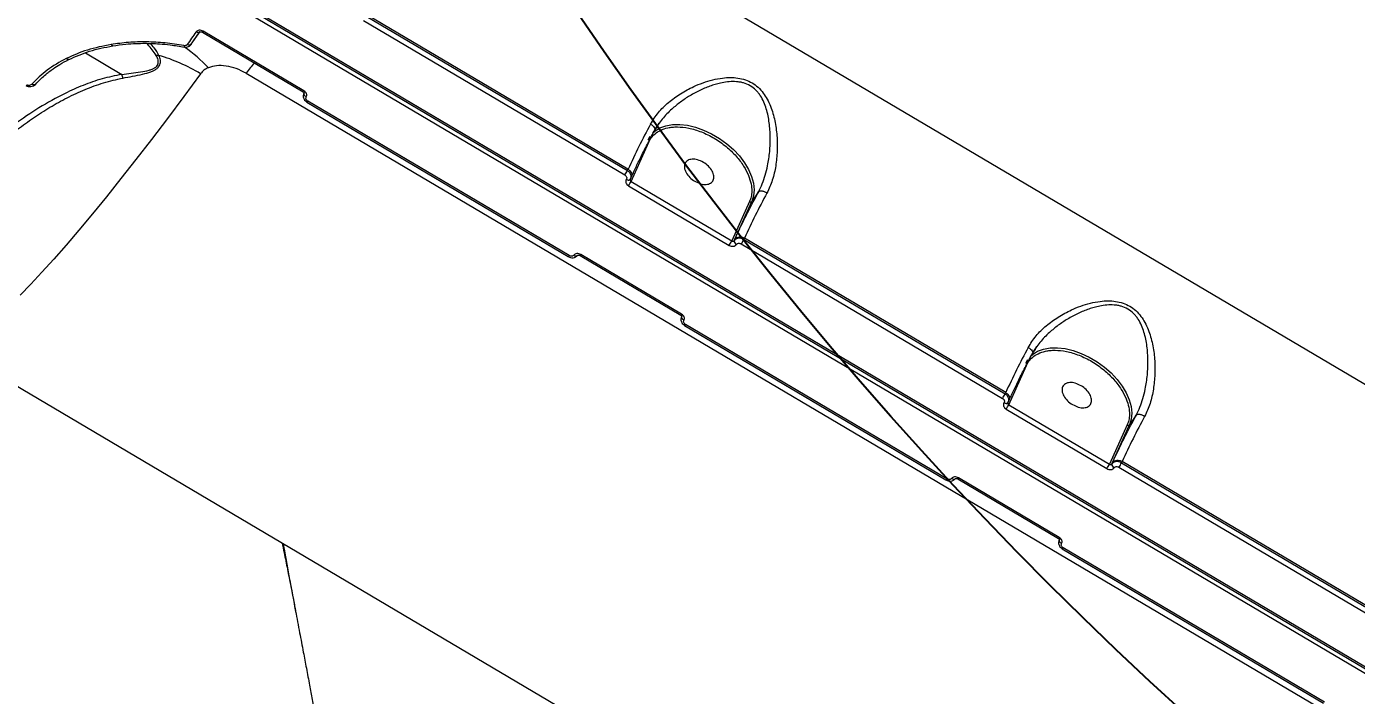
# Model space of a CAD drawing. Header units: millimetres. Extents: x -5609 to 5139, y -3980 to 3221.
# Drawn here: x 1571.5 to 1933.6, y -338.4 to -156.1 of the extents above; entities that cross this region are included whole.
import ezdxf

# ---------------------------------------------------------------- set-up
doc = ezdxf.new("R2010")
doc.units = ezdxf.units.MM
for name, color, linetype in [('DIKOM_ОБЪЕКТ', 7, 'Continuous'), ('DIKOM_РАЗМЕР_ЗОНА', 7, 'Continuous'), ('DIKOM_РАЗМЕР_ОБЪЕКТА', 7, 'Continuous')]:
    doc.layers.add(name, color=color, linetype=linetype)
doc.styles.add('style1', font='arial.ttf', dxfattribs={"width": 0.8})
doc.dimstyles.new('1-50', dxfattribs={"dimtxt": 300, "dimasz": 200, "dimexe": 100, "dimexo": 0, "dimgap": 100, "dimtad": 1, "dimtxsty": 'style1', "dimcen": 200, "dimclrd": 7, "dimclre": 7, "dimclrt": 7, "dimadec": 1, "dimazin": 2, "dimtfac": 1, "dimtmove": 0, "dimatfit": 2, "dimfxl": 0, "dimlwd": 25, "dimlwe": 18, "dimarcsym": 0})

# ---------------------------------------------------------------- blocks, each defined once
blk = doc.blocks.new('A$Cc336a1e3')
at = {"color": 7, "linetype": 'Continuous', "lineweight": 15}
for p, q in [((4798.3, 994.2), (4498.29, 1171.73)), ((4406.92, 1148.41), (4821.79, 902.92)), ((4822.05, 903.21), (4407.18, 1148.7)), ((4821.15, 901.92), (4406.28, 1147.41)), ((4484.11, 1119.6), (4555.25, 1077.5)), ((4555.42, 1077.88), (4484.28, 1119.98)), ((4467.17, 1099.27), (4439.74, 1115.5)), ((4483.42, 1118.41), (4554.57, 1076.31)), ((4436.29, 1111.73), (4438.73, 1115.21)), ((4436.49, 1111.94), (4438.93, 1115.41)), ((4439.5, 1115.23), (4466.93, 1099)), ((4451.43, 1104.03), (4751.44, 926.51)), ((4467.23, 1098.77), (4467.06, 1098.38)), ((4467.98, 1096.17), (4539.13, 1054.08)), ((4539.36, 1054.34), (4468.22, 1096.44)), ((4564.05, 1090.63), (4564.15, 1090.77)), ((4560.87, 1085.87), (4561.45, 1086.89)), ((4556.26, 1074.57), (4561.08, 1085.29)), ((4555.25, 1077.5), (4555.42, 1077.88)), ((4556.13, 1075.27), (4556.36, 1075.77)), ((4556.38, 1075.94), (4556.32, 1075.78)), ((4555.57, 1073.37), (4583, 1057.14)), ((4555.99, 1075.06), (4556.24, 1075.54)), ((4556.26, 1074.57), (4583.69, 1058.34)), ((4588.51, 1069.06), (4583.69, 1058.34)), ((4584.53, 1058.84), (4589.16, 1069.13)), ((4590.97, 1071.74), (4589.16, 1069.13)), ((4584.35, 1058.44), (4584.53, 1058.84)), ((4586.28, 1057.54), (4657.43, 1015.44)), ((4587.14, 1059.11), (4586.97, 1058.73)), ((4586.97, 1058.73), (4658.11, 1016.63)), ((4658.28, 1017.01), (4587.14, 1059.11)), ((4542.36, 1054.37), (4569.79, 1038.14)), ((4570.03, 1038.4), (4542.6, 1054.63)), ((4570.09, 1037.9), (4569.92, 1037.52)), ((4570.84, 1035.31), (4641.99, 993.21)), ((4642.22, 993.47), (4571.08, 1035.57)), ((4369.02, 1030.63), (4686.26, 842.91)), ((4666.91, 1029.76), (4667.01, 1029.91)), ((4663.73, 1025), (4664.31, 1026.02)), ((4659.12, 1013.7), (4663.94, 1024.42)), ((4658.11, 1016.63), (4658.28, 1017.01)), ((4658.85, 1014.2), (4659.1, 1014.68)), ((4658.99, 1014.41), (4659.22, 1014.9)), ((4659.24, 1015.07), (4659.18, 1014.92)), ((4658.43, 1012.51), (4685.86, 996.28)), ((4659.12, 1013.7), (4686.55, 997.47)), ((4693.83, 1010.87), (4692.02, 1008.26)), ((4691.37, 1008.19), (4686.55, 997.47)), ((4687.39, 997.97), (4692.02, 1008.26)), ((4687.21, 997.57), (4687.39, 997.97)), ((4689.14, 996.68), (4760.29, 954.58)), ((4690, 998.25), (4689.83, 997.87)), ((4689.83, 997.87), (4760.97, 955.77)), ((4761.14, 956.15), (4690, 998.25)), ((4645.22, 993.5), (4672.65, 977.27)), ((4672.89, 977.54), (4645.46, 993.77)), ((4672.95, 977.04), (4672.78, 976.65)), ((4673.7, 974.44), (4744.85, 932.34)), ((4745.08, 932.61), (4673.94, 974.71))]:
    blk.add_line(p, q, dxfattribs=at)
at = {"color": 8, "linetype": 'Continuous', "lineweight": 15}
for p, q in [((4407.66, 1109.59), (4417.53, 1103.74)), ((4467.21, 1098.67), (4467.12, 1098.47)), ((4467.26, 1098.77), (4467.21, 1098.67)), ((4570.07, 1037.81), (4569.98, 1037.61)), ((4570.12, 1037.9), (4570.07, 1037.81)), ((4672.93, 976.94), (4672.84, 976.74)), ((4672.98, 977.04), (4672.93, 976.94))]:
    blk.add_line(p, q, dxfattribs=at)
at = {"color": 8, "linetype": 'Continuous', "lineweight": 15, "flags": 128}
for points in [[(4415.09, 1111.51), (4415.07, 1111.51), (4414.98, 1111.52), (4414.89, 1111.56), (4414.8, 1111.63), (4414.71, 1111.74), (4414.63, 1111.87)], [(4434.49, 1111.57), (4434.5, 1111.43), (4434.51, 1111.32), (4434.54, 1111.24), (4434.57, 1111.2), (4434.59, 1111.19)], [(4439.01, 1103.91), (4434.43, 1097.7), (4429.96, 1091.73), (4425.62, 1086.01), (4421.4, 1080.54), (4417.32, 1075.33), (4413.37, 1070.39), (4409.57, 1065.72), (4405.9, 1061.31), (4402.39, 1057.19), (4399.02, 1053.35), (4395.81, 1049.79), (4392.75, 1046.52), (4389.85, 1043.54)], [(4561.55, 1090.17), (4561.88, 1089.96), (4562.16, 1089.73), (4562.41, 1089.49), (4562.59, 1089.25), (4562.72, 1089.02), (4562.77, 1088.81), (4562.77, 1088.66)], [(4562.12, 1087.7), (4562.75, 1088.28), (4564.11, 1089.13), (4565.72, 1089.73), (4567.53, 1090.05), (4569.52, 1090.09), (4571.62, 1089.85), (4573.8, 1089.34), (4576.01, 1088.56), (4578.19, 1087.53), (4580.3, 1086.28), (4582.3, 1084.84), (4584.13, 1083.22), (4585.76, 1081.49), (4587.15, 1079.66), (4588.27, 1077.78), (4589.09, 1075.9), (4589.6, 1074.05), (4589.78, 1072.28), (4589.63, 1070.63), (4589.16, 1069.13)], [(4664.41, 1029.3), (4664.74, 1029.09), (4665.02, 1028.86), (4665.27, 1028.62), (4665.45, 1028.39), (4665.58, 1028.16), (4665.63, 1027.95), (4665.63, 1027.79)], [(4664.98, 1026.84), (4665.61, 1027.41), (4666.97, 1028.27), (4668.58, 1028.86), (4670.39, 1029.19), (4672.38, 1029.23), (4674.48, 1028.99), (4676.66, 1028.47), (4678.87, 1027.69), (4681.05, 1026.67), (4683.16, 1025.42), (4685.16, 1023.97), (4686.99, 1022.36), (4688.62, 1020.62), (4690.01, 1018.79), (4691.13, 1016.92), (4691.95, 1015.03), (4692.46, 1013.19), (4692.64, 1011.42), (4692.49, 1009.76), (4692.02, 1008.26)]]:
    blk.add_lwpolyline(points, dxfattribs=at)
at = {"color": 7, "linetype": 'Continuous', "lineweight": 15, "flags": 128}
for points in [[(4437.79, 1115.32), (4437.49, 1114.88), (4437.18, 1114.45), (4436.87, 1114.01), (4436.57, 1113.57), (4436.26, 1113.14), (4435.96, 1112.7), (4435.65, 1112.27), (4435.35, 1111.84)], [(4436.49, 1111.94), (4436.41, 1111.83), (4436.31, 1111.74), (4436.19, 1111.69), (4436.04, 1111.66), (4435.87, 1111.66), (4435.7, 1111.69), (4435.52, 1111.75), (4435.35, 1111.84)], [(4562.77, 1088.66), (4562.76, 1088.63), (4562.68, 1088.48)], [(4541.72, 1054.45), (4541.72, 1054.44), (4541.69, 1054.41)], [(4665.63, 1027.79), (4665.62, 1027.76), (4665.54, 1027.61)], [(4644.58, 993.58), (4644.58, 993.57), (4644.55, 993.55)]]:
    blk.add_lwpolyline(points, dxfattribs=at)
at = {"color": 8, "linetype": 'Continuous', "lineweight": 15}
for centre, radius, start, end in [((4439.13, 1115.8), 0.672, 302.8802, 333.681), ((4408.68, 1074.47), 44.94, 43.7527, 54.6547), ((4545.12, 1036.19), 115.67, 142.3173, 144.0912), ((4466.63, 1099.5), 0.581, 300.548, 336.2644), ((4467.62, 1096.74), 0.67, 303.0756, 333.5542), ((4538.84, 1054.57), 0.571, 300.3351, 336.2529), ((4541.2, 1055.19), 0.921, 233.3665, 301.9438), ((4541.99, 1054.93), 0.672, 302.9294, 333.6922), ((4569.49, 1038.64), 0.581, 300.5418, 336.2675), ((4570.48, 1035.87), 0.669, 303.0176, 333.5543), ((4641.7, 993.7), 0.568, 300.2784, 336.3708), ((4644.06, 994.33), 0.921, 233.3543, 301.956), ((4644.85, 994.07), 0.672, 302.8867, 333.6809), ((4672.35, 977.77), 0.582, 300.548, 336.2613), ((4673.34, 975), 0.667, 302.981, 333.5909)]:
    blk.add_arc(centre, radius, start, end, dxfattribs=at)
at = {"color": 7, "linetype": 'Continuous', "lineweight": 15}
for centre, radius, start, end in [((4412.96, 1060.1), 50.98, 59.26, 73.2272), ((4423.71, 1105.01), 6.31, 191.6254, 201.3297), ((4745.88, 990.57), 209.51, 151.6155, 155.3717), ((4547.04, 1081.44), 9.1, 325.7411, 334.391), ((4548.07, 1078.49), 9.08, 325.701, 334.4077), ((4777.37, 971.91), 209.27, 151.6142, 155.3747), ((4588.79, 1069.46), 0.494, 234.4391, 317.6006), ((4575.5, 1062.26), 9.08, 325.7005, 334.4076), ((4585.35, 1058.31), 1, 172.8712, 247.8144), ((4578.76, 1062.67), 9.1, 325.7411, 334.391), ((4848.31, 929.91), 209.04, 151.6113, 155.3759), ((4649.9, 1020.57), 9.11, 325.7545, 334.3955), ((4650.87, 1017.65), 9.14, 325.7318, 334.3763), ((4880.03, 911.15), 209.04, 151.6113, 155.3759), ((4691.65, 1008.6), 0.494, 234.4353, 317.6114), ((4678.31, 1001.42), 9.14, 325.7308, 334.3773), ((4688.21, 997.45), 1, 172.8974, 247.8075), ((4681.63, 1001.79), 9.09, 325.7418, 334.4068)]:
    blk.add_arc(centre, radius, start, end, dxfattribs=at)
at = {"color": 8, "linetype": 'Continuous', "lineweight": 15}
for points, knots in [([(4299.16, 1027.85), (4299.44, 1027.7), (4300.09, 1027.35), (4301.03, 1027.29), (4301.79, 1027.35), (4302.2, 1027.41), (4302.63, 1027.5), (4303.08, 1027.61), (4303.54, 1027.75), (4304.44, 1028.07), (4305.9, 1028.73), (4308.1, 1030.01), (4310.64, 1031.78), (4313.44, 1034), (4316.47, 1036.64), (4318.84, 1038.87), (4320.49, 1040.47), (4321.28, 1041.26), (4322.1, 1042.07), (4322.93, 1042.91), (4323.78, 1043.78), (4324.65, 1044.69), (4325.86, 1045.96), (4327.49, 1047.69), (4329.61, 1049.99), (4331.94, 1052.59), (4334.51, 1055.5), (4337.33, 1058.76), (4340.26, 1062.22), (4343.29, 1065.87), (4346.38, 1069.64), (4349.6, 1073.65), (4352.91, 1077.82), (4356.31, 1082.15), (4360.95, 1088.15), (4366.9, 1095.97), (4374.24, 1105.84), (4381.68, 1116.04), (4389.2, 1126.52), (4396.75, 1137.18), (4401.88, 1144.56), (4404.42, 1148.21)], [0, 0, 0, 0, 0.028486, 0.065185, 0.074861, 0.084564, 0.094295, 0.104051, 0.113835, 0.123646, 0.159169, 0.196445, 0.235472, 0.276252, 0.313587, 0.352279, 0.361152, 0.370093, 0.379103, 0.388181, 0.397327, 0.406542, 0.415825, 0.435341, 0.456312, 0.478739, 0.502623, 0.527962, 0.554758, 0.579256, 0.605027, 0.6308, 0.656571, 0.682343, 0.708115, 0.759643, 0.810018, 0.859242, 0.907313, 0.954233, 1, 1, 1, 1]), ([(4359.83, 1085.36), (4360.23, 1085.87), (4363.19, 1089.65), (4369.11, 1097.52), (4377.61, 1108.97), (4386.54, 1121.29), (4395.82, 1134.32), (4402.29, 1143.62), (4405.53, 1148.28)], [0, 0, 0, 0, 0.02995, 0.223157, 0.416425, 0.610157, 0.804632, 1, 1, 1, 1]), ([(4426.92, 1108.92), (4426.58, 1109.45), (4425.9, 1110.49), (4424.95, 1111.56), (4424.36, 1112.07), (4424.23, 1112.19)], [0, 0, 0, 0, 0.437755, 0.873265, 1, 1, 1, 1]), ([(4427.67, 1108.91), (4427.27, 1109.62), (4426.6, 1110.84), (4425.64, 1111.78), (4425.25, 1112.17)], [0, 0, 0, 0, 0.590195, 1, 1, 1, 1]), ([(4403.17, 1107.81), (4403.1, 1107.78), (4402.94, 1107.73), (4402.67, 1107.83), (4402.5, 1107.98), (4402.42, 1108.05)], [0, 0, 0, 0, 0.332563, 0.678319, 1, 1, 1, 1]), ([(4370.8, 1070.6), (4371.81, 1071.84), (4373.92, 1074.46), (4377.43, 1078.28), (4381.2, 1082.02), (4385.12, 1085.53), (4389.19, 1088.82), (4393.47, 1091.92), (4397.96, 1094.8), (4402.64, 1097.4), (4407.51, 1099.65), (4412.56, 1101.53), (4416.08, 1102.32), (4417.84, 1102.72)], [0, 0, 0, 0, 0.083849, 0.177033, 0.27179, 0.361597, 0.451345, 0.543556, 0.635371, 0.726629, 0.818491, 0.909394, 1, 1, 1, 1]), ([(4555.42, 1077.88), (4555.64, 1077.73), (4556.06, 1077.42), (4556.41, 1076.79), (4556.52, 1076.26), (4556.41, 1076.01), (4556.38, 1075.94)], [0, 0, 0, 0, 0.297629, 0.595226, 0.89286, 1, 1, 1, 1]), ([(4658.28, 1017.01), (4658.5, 1016.86), (4658.92, 1016.55), (4659.27, 1015.92), (4659.38, 1015.4), (4659.27, 1015.14), (4659.24, 1015.07)], [0, 0, 0, 0, 0.297647, 0.595297, 0.892879, 1, 1, 1, 1]), ([(4461.49, 975.91), (4461.64, 975.04), (4462.47, 970.18), (4463.67, 963.86), (4464.75, 958.13), (4464.99, 956.9)], [0, 0, 0, 0, 0.146875, 0.81751, 1, 1, 1, 1])]:
    blk.add_open_spline(points, degree=3, knots=knots, dxfattribs=at)
at = {"color": 7, "linetype": 'Continuous', "lineweight": 15}
for points, knots in [([(4360.63, 1086.46), (4361.61, 1087.72), (4364.58, 1091.56), (4369.88, 1098.61), (4376.42, 1107.43), (4381.69, 1114.66), (4385.5, 1119.94), (4387.73, 1123.05), (4389.88, 1126.06), (4391.84, 1128.82), (4393.81, 1131.6), (4395.98, 1134.67), (4398.65, 1138.47), (4401.82, 1142.99), (4404.12, 1146.31), (4405.35, 1148.08)], [0, 0, 0, 0, 0.07425, 0.226541, 0.378832, 0.53112, 0.581377, 0.63072, 0.676953, 0.721058, 0.756972, 0.802823, 0.858667, 0.92448, 1, 1, 1, 1]), ([(4439.74, 1115.5), (4439.56, 1115.58), (4439.2, 1115.76), (4438.62, 1115.79), (4438.11, 1115.65), (4437.9, 1115.43), (4437.79, 1115.32)], [0, 0, 0, 0, 0.25051, 0.500165, 0.74995, 1, 1, 1, 1]), ([(4414.63, 1111.87), (4412.43, 1111.44), (4408.03, 1110.56), (4404.29, 1108.89), (4402.42, 1108.05)], [0, 0, 0, 0, 0.499992, 1, 1, 1, 1]), ([(4434.49, 1111.57), (4432.77, 1111.84), (4429.34, 1112.38), (4424.27, 1112.63), (4419.33, 1112.52), (4416.2, 1112.09), (4414.63, 1111.87)], [0, 0, 0, 0, 0.251746, 0.501321, 0.749826, 1, 1, 1, 1]), ([(4415.09, 1111.51), (4416.26, 1111.68), (4418.33, 1111.98), (4421.29, 1112.16), (4423.63, 1112.21), (4425.77, 1112.17), (4428.06, 1112.05), (4431.04, 1111.77), (4433.32, 1111.4), (4434.59, 1111.19)], [0, 0, 0, 0, 0.191487, 0.337057, 0.463809, 0.553787, 0.661949, 0.81069, 1, 1, 1, 1]), ([(4438.93, 1115.41), (4438.88, 1115.34), (4438.81, 1115.24), (4438.64, 1115.16), (4438.48, 1115.13), (4438.31, 1115.14), (4438.08, 1115.18), (4437.91, 1115.27), (4437.79, 1115.32)], [0, 0, 0, 0, 0.239387, 0.368377, 0.499955, 0.631575, 0.760549, 1, 1, 1, 1]), ([(4438.84, 1115.29), (4438.85, 1115.3), (4438.86, 1115.33), (4438.98, 1115.37), (4439.12, 1115.36), (4439.24, 1115.34), (4439.37, 1115.3), (4439.46, 1115.26), (4439.5, 1115.23)], [0, 0, 0, 0, 0.240495, 0.48394, 0.608696, 0.736504, 0.866597, 1, 1, 1, 1]), ([(4403.17, 1107.8), (4404.99, 1108.61), (4408.65, 1110.23), (4412.94, 1111.09), (4415.09, 1111.51)], [0, 0, 0, 0, 0.499831, 1, 1, 1, 1]), ([(4417.53, 1103.74), (4418.41, 1103.84), (4420.13, 1104.04), (4422.65, 1104.37), (4424.55, 1104.72), (4425.81, 1105.13), (4426.53, 1105.48), (4427.1, 1105.93), (4427.44, 1106.48), (4427.53, 1107.09), (4427.42, 1107.92), (4427.12, 1108.52), (4426.92, 1108.92)], [0, 0, 0, 0, 0.169378, 0.335965, 0.499837, 0.56268, 0.624856, 0.687484, 0.749782, 0.812285, 0.874771, 1, 1, 1, 1]), ([(4417.84, 1102.72), (4418.73, 1102.88), (4420.55, 1103.22), (4423.14, 1103.75), (4425.08, 1104.28), (4426.31, 1104.8), (4427.03, 1105.22), (4427.59, 1105.73), (4428.08, 1106.53), (4428.13, 1107.4), (4427.93, 1108.27), (4427.76, 1108.69), (4427.67, 1108.91)], [0, 0, 0, 0, 0.165379, 0.338277, 0.494802, 0.558125, 0.620503, 0.684319, 0.747992, 0.874306, 0.934138, 1, 1, 1, 1]), ([(4427.67, 1108.91), (4427.54, 1108.89), (4427.28, 1108.87), (4427.04, 1108.9), (4426.92, 1108.92)], [0, 0, 0, 0, 0.499937, 1, 1, 1, 1]), ([(4435.35, 1111.84), (4435.3, 1111.79), (4435.21, 1111.68), (4435, 1111.58), (4434.76, 1111.54), (4434.58, 1111.56), (4434.49, 1111.57)], [0, 0, 0, 0, 0.249813, 0.499797, 0.749767, 1, 1, 1, 1]), ([(4434.59, 1111.19), (4434.73, 1111.17), (4435.03, 1111.13), (4435.5, 1111.2), (4436.01, 1111.4), (4436.26, 1111.67), (4436.4, 1111.81)], [0, 0, 0, 0, 0.193403, 0.42313, 0.691617, 1, 1, 1, 1]), ([(4402.42, 1108.05), (4400.61, 1107.06), (4397, 1105.06), (4394.36, 1102.4), (4393.05, 1101.06)], [0, 0, 0, 0, 0.5, 1, 1, 1, 1]), ([(4394.06, 1101.01), (4394.57, 1101.55), (4395.43, 1102.48), (4396.69, 1103.59), (4397.78, 1104.48), (4399.04, 1105.4), (4400.81, 1106.57), (4402.32, 1107.35), (4403.17, 1107.8)], [0, 0, 0, 0, 0.204676, 0.353581, 0.452485, 0.57937, 0.761466, 1, 1, 1, 1]), ([(4441.14, 1105.55), (4440.71, 1105.33), (4439.85, 1104.9), (4439.29, 1104.24), (4439.01, 1103.91)], [0, 0, 0, 0, 0.501498, 1, 1, 1, 1]), ([(4451.43, 1104.03), (4450.55, 1104.49), (4448.8, 1105.41), (4445.98, 1106.09), (4443.3, 1106.22), (4441.85, 1105.77), (4441.14, 1105.55)], [0, 0, 0, 0, 0.25784, 0.511896, 0.759446, 1, 1, 1, 1]), ([(4417.53, 1103.74), (4415.74, 1103.37), (4412.16, 1102.62), (4407.02, 1100.79), (4401.23, 1098.22), (4394.95, 1094.7), (4387.59, 1089.66), (4380.11, 1083.39), (4372.65, 1075.86), (4368.38, 1070.28), (4366.24, 1067.49)], [0, 0, 0, 0, 0.083476, 0.166702, 0.250246, 0.375897, 0.500729, 0.666518, 0.83341, 1, 1, 1, 1]), ([(4391.41, 1100.69), (4391.51, 1100.64), (4391.72, 1100.53), (4392.07, 1100.43), (4392.44, 1100.38), (4392.95, 1100.41), (4393.58, 1100.58), (4393.9, 1100.86), (4394.06, 1101.01)], [0, 0, 0, 0, 0.108972, 0.225799, 0.347694, 0.472251, 0.727942, 1, 1, 1, 1]), ([(4393.05, 1101.06), (4392.97, 1100.99), (4392.81, 1100.84), (4392.45, 1100.72), (4392.1, 1100.71), (4391.8, 1100.78), (4391.66, 1100.85), (4391.6, 1100.89)], [0, 0, 0, 0, 0.249777, 0.499115, 0.748808, 0.877189, 1, 1, 1, 1]), ([(4394.17, 1101.14), (4394.12, 1101.07), (4394, 1100.93), (4393.7, 1100.85), (4393.37, 1100.89), (4393.15, 1101), (4393.05, 1101.06)], [0, 0, 0, 0, 0.240993, 0.499975, 0.759074, 1, 1, 1, 1]), ([(4561.55, 1090.17), (4562.22, 1091.24), (4563.56, 1093.38), (4566.42, 1096.14), (4569.67, 1098.52), (4572.88, 1100.26), (4575.84, 1101.48), (4578.47, 1102.29), (4580.99, 1102.77), (4583.28, 1102.92), (4585.38, 1102.79), (4587.38, 1102.32), (4589.26, 1101.47), (4590.91, 1100.24), (4592.28, 1098.71), (4593.39, 1096.96), (4594.54, 1094.46), (4595.49, 1091.11), (4596.05, 1087.01), (4596.12, 1082.86), (4595.72, 1078.78), (4594.85, 1074.84), (4593.79, 1072.55), (4593.27, 1071.4)], [0, 0, 0, 0, 0.062838, 0.125032, 0.187553, 0.249659, 0.291269, 0.333059, 0.374497, 0.407087, 0.437193, 0.469233, 0.499808, 0.53042, 0.562491, 0.592658, 0.625331, 0.68794, 0.750117, 0.812756, 0.875168, 0.937671, 1, 1, 1, 1]), ([(4590.97, 1071.74), (4591.32, 1072.46), (4592.03, 1073.89), (4592.84, 1076.29), (4593.41, 1078.59), (4593.79, 1080.75), (4594.02, 1082.7), (4594.15, 1084.66), (4594.18, 1086.63), (4594.1, 1088.59), (4593.91, 1090.54), (4593.59, 1092.46), (4593.11, 1094.36), (4592.44, 1096.2), (4591.68, 1097.65), (4590.92, 1098.7), (4590.05, 1099.68), (4588.75, 1100.7), (4587.23, 1101.34), (4585.95, 1101.63), (4584.64, 1101.79), (4582.98, 1101.77), (4581.17, 1101.51), (4579.52, 1101.11), (4578.04, 1100.65), (4576.59, 1100.1), (4575.14, 1099.46), (4573.69, 1098.73), (4572.29, 1097.93), (4570.97, 1097.09), (4569.72, 1096.21), (4568.51, 1095.27), (4566.77, 1093.78), (4564.62, 1091.59), (4563.33, 1089.52), (4562.68, 1088.48)], [0, 0, 0, 0, 0.040999, 0.082346, 0.124894, 0.156154, 0.187345, 0.218632, 0.249986, 0.281141, 0.312225, 0.343396, 0.374819, 0.406162, 0.43761, 0.453655, 0.468875, 0.500422, 0.531759, 0.547003, 0.563086, 0.594448, 0.625686, 0.650219, 0.674945, 0.6997, 0.724101, 0.750423, 0.777191, 0.800944, 0.82559, 0.850372, 0.875079, 0.937254, 1, 1, 1, 1]), ([(4466.93, 1099), (4466.96, 1098.98), (4467.02, 1098.94), (4467.11, 1098.87), (4467.2, 1098.76), (4467.22, 1098.77), (4467.23, 1098.77)], [0, 0, 0, 0, 0.135162, 0.27487, 0.568597, 1, 1, 1, 1]), ([(4467.04, 1098.31), (4467.02, 1098.2), (4466.96, 1097.98), (4466.98, 1097.52), (4467.14, 1097), (4467.51, 1096.5), (4467.83, 1096.28), (4467.98, 1096.17)], [0, 0, 0, 0, 0.146037, 0.287593, 0.550424, 0.787373, 1, 1, 1, 1]), ([(4467.12, 1098.47), (4467.09, 1098.43), (4467.05, 1098.37), (4467.04, 1098.32), (4467.04, 1098.31)], [0, 0, 0, 0, 0.961072, 1, 1, 1, 1]), ([(4467.8, 1097.57), (4467.86, 1097.7), (4468, 1097.97), (4467.92, 1098.46), (4467.64, 1098.93), (4467.33, 1099.15), (4467.17, 1099.27)], [0, 0, 0, 0, 0.250587, 0.500271, 0.750016, 1, 1, 1, 1]), ([(4467.8, 1097.57), (4467.69, 1097.64), (4467.53, 1097.75), (4467.37, 1097.94), (4467.26, 1098.1), (4467.2, 1098.26), (4467.15, 1098.46), (4467.19, 1098.59), (4467.21, 1098.67)], [0, 0, 0, 0, 0.239485, 0.368374, 0.500032, 0.631631, 0.760521, 1, 1, 1, 1]), ([(4468.22, 1096.44), (4468.11, 1096.51), (4467.9, 1096.67), (4467.72, 1096.98), (4467.66, 1097.3), (4467.75, 1097.48), (4467.8, 1097.57)], [0, 0, 0, 0, 0.249663, 0.499347, 0.749107, 1, 1, 1, 1]), ([(4562.77, 1088.65), (4562.97, 1089.01), (4563.36, 1089.68), (4563.83, 1090.33), (4564.05, 1090.63)], [0, 0, 0, 0, 0.535609, 1, 1, 1, 1]), ([(4556.41, 1075.92), (4556.82, 1076.82), (4557.65, 1078.63), (4559.18, 1081.74), (4560.87, 1085.07), (4562.14, 1087.46), (4562.77, 1088.66)], [0, 0, 0, 0, 0.249147, 0.499888, 0.750681, 1, 1, 1, 1]), ([(4561.08, 1085.29), (4561.28, 1085.68), (4561.72, 1086.52), (4562.78, 1087.61), (4564.27, 1088.57), (4565.93, 1089.13), (4567.52, 1089.37), (4569.37, 1089.45), (4572.01, 1089.17), (4575.45, 1088.14), (4578.95, 1086.42), (4582.2, 1084.14), (4584.92, 1081.52), (4586.96, 1078.82), (4588.29, 1076.25), (4588.99, 1073.95), (4589.17, 1072), (4589.01, 1070.38), (4588.67, 1069.48), (4588.51, 1069.06)], [0, 0, 0, 0, 0.042419, 0.090413, 0.144493, 0.204953, 0.237613, 0.271803, 0.344214, 0.420948, 0.500047, 0.579143, 0.655879, 0.72829, 0.795048, 0.855508, 0.909586, 0.95758, 1, 1, 1, 1]), ([(4575.95, 1079.75), (4575.43, 1080.01), (4574.38, 1080.53), (4572.83, 1080.69), (4571.59, 1080.35), (4570.84, 1079.52), (4570.68, 1078.33), (4571.16, 1076.97), (4572.17, 1075.61), (4573.15, 1074.94), (4573.64, 1074.6)], [0, 0, 0, 0, 0.125003, 0.250007, 0.375001, 0.500004, 0.625007, 0.750001, 0.874999, 1, 1, 1, 1]), ([(4573.64, 1074.6), (4574.16, 1074.34), (4575.2, 1073.82), (4576.75, 1073.66), (4577.99, 1074), (4578.75, 1074.83), (4578.9, 1076.02), (4578.43, 1077.38), (4577.41, 1078.74), (4576.44, 1079.41), (4575.95, 1079.75)], [0, 0, 0, 0, 0.125005, 0.250011, 0.375008, 0.5, 0.625004, 0.750007, 0.87501, 1, 1, 1, 1]), ([(4554.57, 1076.31), (4554.67, 1076.23), (4554.88, 1076.08), (4555.06, 1075.76), (4555.11, 1075.42), (4555.02, 1075.23), (4554.97, 1075.13)], [0, 0, 0, 0, 0.24974, 0.499404, 0.749153, 1, 1, 1, 1]), ([(4556.07, 1075.17), (4556.13, 1075.29), (4556.25, 1075.51), (4556.31, 1075.93), (4556.24, 1076.34), (4556.06, 1076.73), (4555.77, 1077.13), (4555.46, 1077.35), (4555.25, 1077.5)], [0, 0, 0, 0, 0.161744, 0.299237, 0.500404, 0.631556, 0.758727, 1, 1, 1, 1]), ([(4554.97, 1075.13), (4554.9, 1074.99), (4554.76, 1074.71), (4554.83, 1074.2), (4555.09, 1073.72), (4555.41, 1073.49), (4555.57, 1073.37)], [0, 0, 0, 0, 0.25061, 0.500248, 0.750044, 1, 1, 1, 1]), ([(4554.97, 1075.13), (4555.08, 1075.08), (4555.25, 1074.99), (4555.48, 1074.94), (4555.65, 1074.93), (4555.8, 1074.95), (4555.96, 1075.02), (4556.02, 1075.11), (4556.07, 1075.17)], [0, 0, 0, 0, 0.239466, 0.36838, 0.500088, 0.631685, 0.760594, 1, 1, 1, 1]), ([(4556.07, 1075.17), (4556.05, 1075.15), (4556.02, 1075.09), (4556, 1074.98), (4556.01, 1074.87), (4556.06, 1074.77), (4556.13, 1074.66), (4556.2, 1074.6), (4556.26, 1074.57)], [0, 0, 0, 0, 0.147688, 0.280553, 0.500448, 0.629359, 0.755929, 1, 1, 1, 1]), ([(4584.53, 1058.84), (4584.95, 1059.75), (4585.79, 1061.59), (4587.33, 1064.73), (4589.04, 1068.11), (4590.33, 1070.53), (4590.97, 1071.74)], [0, 0, 0, 0, 0.249232, 0.499993, 0.750763, 1, 1, 1, 1]), ([(4593.27, 1071.4), (4593.04, 1071.52), (4592.7, 1071.7), (4592.23, 1071.85), (4591.88, 1071.93), (4591.56, 1071.95), (4591.21, 1071.92), (4591.06, 1071.81), (4590.97, 1071.74)], [0, 0, 0, 0, 0.239443, 0.368353, 0.500008, 0.631631, 0.760594, 1, 1, 1, 1]), ([(4583.69, 1058.34), (4583.74, 1058.31), (4583.83, 1058.27), (4583.96, 1058.25), (4584.08, 1058.26), (4584.2, 1058.3), (4584.29, 1058.36), (4584.33, 1058.41), (4584.35, 1058.44)], [0, 0, 0, 0, 0.24442, 0.370806, 0.500108, 0.719625, 0.852324, 1, 1, 1, 1]), ([(4586.97, 1058.73), (4586.74, 1058.84), (4586.39, 1059.01), (4585.88, 1059.09), (4585.42, 1059.08), (4584.99, 1058.96), (4584.6, 1058.73), (4584.44, 1058.54), (4584.35, 1058.44)], [0, 0, 0, 0, 0.241481, 0.368754, 0.500089, 0.701059, 0.83838, 1, 1, 1, 1]), ([(4584.53, 1058.84), (4584.67, 1058.99), (4584.96, 1059.3), (4585.65, 1059.49), (4586.42, 1059.45), (4586.9, 1059.22), (4587.14, 1059.11)], [0, 0, 0, 0, 0.250026, 0.49999, 0.749982, 1, 1, 1, 1]), ([(4584.97, 1057.38), (4585.04, 1057.46), (4585.19, 1057.62), (4585.54, 1057.73), (4585.93, 1057.71), (4586.16, 1057.6), (4586.28, 1057.54)], [0, 0, 0, 0, 0.250327, 0.500226, 0.749735, 1, 1, 1, 1]), ([(4539.13, 1054.08), (4539.34, 1053.97), (4539.78, 1053.77), (4540.52, 1053.73), (4541.09, 1053.9), (4541.48, 1054.16), (4541.62, 1054.33), (4541.7, 1054.42)], [0, 0, 0, 0, 0.24211, 0.48819, 0.740531, 0.869823, 1, 1, 1, 1]), ([(4540.65, 1054.46), (4540.58, 1054.38), (4540.44, 1054.23), (4540.1, 1054.14), (4539.72, 1054.17), (4539.48, 1054.28), (4539.36, 1054.34)], [0, 0, 0, 0, 0.25025, 0.500127, 0.749764, 1, 1, 1, 1]), ([(4542.6, 1054.63), (4542.42, 1054.72), (4542.06, 1054.89), (4541.48, 1054.92), (4540.97, 1054.79), (4540.76, 1054.57), (4540.65, 1054.46)], [0, 0, 0, 0, 0.250523, 0.50019, 0.749938, 1, 1, 1, 1]), ([(4541.7, 1054.42), (4541.71, 1054.44), (4541.72, 1054.47), (4541.84, 1054.5), (4541.98, 1054.5), (4542.1, 1054.48), (4542.23, 1054.44), (4542.32, 1054.39), (4542.36, 1054.37)], [0, 0, 0, 0, 0.240463, 0.483729, 0.60864, 0.736272, 0.866633, 1, 1, 1, 1]), ([(4583, 1057.14), (4583.18, 1057.06), (4583.54, 1056.89), (4584.12, 1056.87), (4584.64, 1057.02), (4584.86, 1057.26), (4584.97, 1057.38)], [0, 0, 0, 0, 0.250547, 0.500228, 0.749983, 1, 1, 1, 1]), ([(4664.41, 1029.3), (4665.08, 1030.38), (4666.42, 1032.51), (4669.28, 1035.28), (4672.53, 1037.66), (4675.74, 1039.4), (4678.7, 1040.62), (4681.33, 1041.42), (4683.85, 1041.9), (4686.14, 1042.06), (4688.24, 1041.92), (4690.24, 1041.46), (4692.12, 1040.6), (4693.77, 1039.37), (4695.14, 1037.85), (4696.25, 1036.09), (4697.4, 1033.59), (4698.35, 1030.25), (4698.91, 1026.14), (4698.98, 1022), (4698.58, 1017.92), (4697.71, 1013.98), (4696.65, 1011.68), (4696.13, 1010.53)], [0, 0, 0, 0, 0.062839, 0.125034, 0.187551, 0.249661, 0.291267, 0.333057, 0.374496, 0.40709, 0.437192, 0.469232, 0.49981, 0.53042, 0.562491, 0.592659, 0.625331, 0.68794, 0.750118, 0.812757, 0.875169, 0.937674, 1, 1, 1, 1]), ([(4693.83, 1010.87), (4694.18, 1011.59), (4694.89, 1013.03), (4695.7, 1015.43), (4696.27, 1017.73), (4696.65, 1019.88), (4696.88, 1021.83), (4697.01, 1023.8), (4697.04, 1025.76), (4696.96, 1027.73), (4696.77, 1029.67), (4696.45, 1031.6), (4695.97, 1033.49), (4695.3, 1035.33), (4694.54, 1036.78), (4693.78, 1037.84), (4692.91, 1038.81), (4691.61, 1039.83), (4690.09, 1040.47), (4688.81, 1040.77), (4687.5, 1040.93), (4685.84, 1040.91), (4684.03, 1040.64), (4682.38, 1040.25), (4680.9, 1039.78), (4679.45, 1039.23), (4678, 1038.59), (4676.55, 1037.86), (4675.15, 1037.06), (4673.83, 1036.22), (4672.58, 1035.35), (4671.37, 1034.41), (4669.63, 1032.91), (4667.48, 1030.73), (4666.19, 1028.65), (4665.54, 1027.61)], [0, 0, 0, 0, 0.040999, 0.082346, 0.124893, 0.156154, 0.187344, 0.218632, 0.249985, 0.28114, 0.312225, 0.343396, 0.374819, 0.406163, 0.43761, 0.453656, 0.468876, 0.500423, 0.53176, 0.547005, 0.563084, 0.594449, 0.625683, 0.650216, 0.674946, 0.699697, 0.724102, 0.750425, 0.777193, 0.800942, 0.825591, 0.850371, 0.87508, 0.937255, 1, 1, 1, 1]), ([(4569.79, 1038.14), (4569.82, 1038.12), (4569.88, 1038.08), (4569.97, 1038), (4570.06, 1037.9), (4570.08, 1037.9), (4570.09, 1037.9)], [0, 0, 0, 0, 0.135019, 0.274572, 0.568309, 1, 1, 1, 1]), ([(4569.9, 1037.45), (4569.88, 1037.33), (4569.82, 1037.11), (4569.84, 1036.66), (4570, 1036.14), (4570.37, 1035.64), (4570.69, 1035.41), (4570.84, 1035.31)], [0, 0, 0, 0, 0.145986, 0.287549, 0.550413, 0.787368, 1, 1, 1, 1]), ([(4569.98, 1037.61), (4569.95, 1037.56), (4569.91, 1037.51), (4569.9, 1037.45), (4569.9, 1037.45)], [0, 0, 0, 0, 0.96173, 1, 1, 1, 1]), ([(4570.66, 1036.7), (4570.72, 1036.84), (4570.86, 1037.11), (4570.78, 1037.59), (4570.5, 1038.06), (4570.19, 1038.29), (4570.03, 1038.4)], [0, 0, 0, 0, 0.250523, 0.500197, 0.749996, 1, 1, 1, 1]), ([(4570.66, 1036.7), (4570.55, 1036.77), (4570.39, 1036.89), (4570.23, 1037.08), (4570.12, 1037.24), (4570.06, 1037.4), (4570.01, 1037.6), (4570.05, 1037.72), (4570.07, 1037.81)], [0, 0, 0, 0, 0.239482, 0.368366, 0.500018, 0.631685, 0.760547, 1, 1, 1, 1]), ([(4571.08, 1035.57), (4570.97, 1035.65), (4570.76, 1035.8), (4570.58, 1036.11), (4570.52, 1036.43), (4570.61, 1036.61), (4570.66, 1036.7)], [0, 0, 0, 0, 0.249737, 0.499401, 0.749161, 1, 1, 1, 1]), ([(4665.63, 1027.79), (4665.84, 1028.15), (4666.22, 1028.81), (4666.69, 1029.46), (4666.91, 1029.76)], [0, 0, 0, 0, 0.53566, 1, 1, 1, 1]), ([(4659.27, 1015.05), (4659.68, 1015.96), (4660.51, 1017.77), (4662.04, 1020.87), (4663.73, 1024.2), (4665, 1026.6), (4665.63, 1027.79)], [0, 0, 0, 0, 0.249143, 0.499882, 0.750684, 1, 1, 1, 1]), ([(4663.94, 1024.42), (4664.14, 1024.82), (4664.58, 1025.65), (4665.64, 1026.75), (4667.13, 1027.71), (4668.79, 1028.26), (4670.38, 1028.5), (4672.23, 1028.59), (4674.87, 1028.3), (4678.31, 1027.27), (4681.81, 1025.56), (4685.06, 1023.28), (4687.78, 1020.66), (4689.82, 1017.95), (4691.15, 1015.38), (4691.85, 1013.08), (4692.03, 1011.13), (4691.87, 1009.51), (4691.53, 1008.61), (4691.37, 1008.19)], [0, 0, 0, 0, 0.04242, 0.090409, 0.144488, 0.204948, 0.237608, 0.271798, 0.34421, 0.420949, 0.500044, 0.579144, 0.65588, 0.728289, 0.795048, 0.855508, 0.909586, 0.957579, 1, 1, 1, 1]), ([(4678.81, 1018.88), (4678.29, 1019.14), (4677.24, 1019.66), (4675.69, 1019.83), (4674.45, 1019.48), (4673.7, 1018.65), (4673.54, 1017.46), (4674.02, 1016.1), (4675.03, 1014.75), (4676.01, 1014.07), (4676.5, 1013.74)], [0, 0, 0, 0, 0.125009, 0.250007, 0.375005, 0.50001, 0.625002, 0.750005, 0.875009, 1, 1, 1, 1]), ([(4676.5, 1013.74), (4677.02, 1013.48), (4678.06, 1012.96), (4679.61, 1012.79), (4680.85, 1013.13), (4681.61, 1013.97), (4681.76, 1015.16), (4681.29, 1016.52), (4680.27, 1017.87), (4679.3, 1018.55), (4678.81, 1018.88)], [0, 0, 0, 0, 0.125003, 0.249999, 0.375007, 0.50001, 0.624999, 0.750005, 0.874997, 1, 1, 1, 1]), ([(4657.43, 1015.44), (4657.53, 1015.37), (4657.75, 1015.22), (4657.92, 1014.89), (4657.97, 1014.55), (4657.88, 1014.36), (4657.83, 1014.27)], [0, 0, 0, 0, 0.249722, 0.499322, 0.749181, 1, 1, 1, 1]), ([(4657.83, 1014.27), (4657.76, 1014.13), (4657.62, 1013.84), (4657.69, 1013.33), (4657.95, 1012.85), (4658.27, 1012.62), (4658.43, 1012.51)], [0, 0, 0, 0, 0.250596, 0.50024, 0.749981, 1, 1, 1, 1]), ([(4657.83, 1014.27), (4657.94, 1014.21), (4658.11, 1014.13), (4658.34, 1014.08), (4658.51, 1014.06), (4658.66, 1014.09), (4658.82, 1014.15), (4658.88, 1014.25), (4658.93, 1014.31)], [0, 0, 0, 0, 0.239456, 0.368414, 0.499974, 0.63165, 0.760514, 1, 1, 1, 1]), ([(4658.93, 1014.31), (4658.99, 1014.43), (4659.11, 1014.64), (4659.17, 1015.06), (4659.1, 1015.48), (4658.92, 1015.86), (4658.63, 1016.26), (4658.32, 1016.49), (4658.11, 1016.63)], [0, 0, 0, 0, 0.161781, 0.299257, 0.500401, 0.631574, 0.758738, 1, 1, 1, 1]), ([(4658.93, 1014.31), (4658.91, 1014.28), (4658.88, 1014.23), (4658.86, 1014.12), (4658.87, 1014), (4658.92, 1013.9), (4658.99, 1013.8), (4659.07, 1013.74), (4659.12, 1013.7)], [0, 0, 0, 0, 0.147791, 0.280486, 0.500381, 0.629407, 0.755705, 1, 1, 1, 1]), ([(4687.39, 997.97), (4687.81, 998.89), (4688.65, 1000.72), (4690.19, 1003.87), (4691.9, 1007.24), (4693.19, 1009.67), (4693.83, 1010.87)], [0, 0, 0, 0, 0.249233, 0.500002, 0.750769, 1, 1, 1, 1]), ([(4696.13, 1010.53), (4695.9, 1010.65), (4695.56, 1010.84), (4695.09, 1010.99), (4694.74, 1011.06), (4694.42, 1011.09), (4694.07, 1011.06), (4693.92, 1010.95), (4693.83, 1010.87)], [0, 0, 0, 0, 0.239481, 0.368376, 0.500018, 0.631676, 0.760519, 1, 1, 1, 1]), ([(4685.86, 996.28), (4686.04, 996.19), (4686.4, 996.02), (4686.98, 996), (4687.5, 996.16), (4687.72, 996.4), (4687.83, 996.52)], [0, 0, 0, 0, 0.25056, 0.500223, 0.750034, 1, 1, 1, 1]), ([(4686.55, 997.47), (4686.6, 997.44), (4686.69, 997.4), (4686.82, 997.39), (4686.94, 997.39), (4687.06, 997.43), (4687.15, 997.5), (4687.19, 997.54), (4687.21, 997.57)], [0, 0, 0, 0, 0.244218, 0.371, 0.499972, 0.719684, 0.852429, 1, 1, 1, 1]), ([(4689.83, 997.87), (4689.6, 997.98), (4689.25, 998.15), (4688.74, 998.22), (4688.28, 998.21), (4687.85, 998.09), (4687.46, 997.87), (4687.3, 997.68), (4687.21, 997.57)], [0, 0, 0, 0, 0.241481, 0.368736, 0.499996, 0.700964, 0.838338, 1, 1, 1, 1]), ([(4687.39, 997.97), (4687.53, 998.12), (4687.82, 998.43), (4688.51, 998.62), (4689.28, 998.59), (4689.76, 998.36), (4690, 998.25)], [0, 0, 0, 0, 0.250028, 0.499997, 0.749973, 1, 1, 1, 1]), ([(4687.83, 996.52), (4687.9, 996.6), (4688.05, 996.76), (4688.4, 996.86), (4688.79, 996.85), (4689.02, 996.73), (4689.14, 996.68)], [0, 0, 0, 0, 0.250293, 0.500166, 0.749757, 1, 1, 1, 1]), ([(4641.99, 993.21), (4642.2, 993.11), (4642.64, 992.9), (4643.38, 992.87), (4643.95, 993.04), (4644.34, 993.29), (4644.48, 993.47), (4644.56, 993.55)], [0, 0, 0, 0, 0.242102, 0.488165, 0.740501, 0.869793, 1, 1, 1, 1]), ([(4643.51, 993.59), (4643.44, 993.52), (4643.3, 993.37), (4642.96, 993.28), (4642.58, 993.3), (4642.34, 993.42), (4642.22, 993.47)], [0, 0, 0, 0, 0.250307, 0.500199, 0.749798, 1, 1, 1, 1]), ([(4645.46, 993.77), (4645.28, 993.85), (4644.92, 994.02), (4644.34, 994.06), (4643.83, 993.92), (4643.62, 993.7), (4643.51, 993.59)], [0, 0, 0, 0, 0.250609, 0.500271, 0.750063, 1, 1, 1, 1]), ([(4644.56, 993.55), (4644.57, 993.57), (4644.58, 993.6), (4644.7, 993.64), (4644.84, 993.63), (4644.96, 993.61), (4645.09, 993.57), (4645.18, 993.52), (4645.22, 993.5)], [0, 0, 0, 0, 0.24054, 0.483846, 0.608624, 0.73645, 0.866567, 1, 1, 1, 1]), ([(4461.22, 976.07), (4461.4, 975.18), (4461.9, 972.77), (4463, 967.21), (4464.08, 961.7), (4464.82, 957.75), (4464.98, 956.9)], [0, 0, 0, 0, 0.138497, 0.375118, 0.865541, 1, 1, 1, 1]), ([(4672.65, 977.27), (4672.68, 977.25), (4672.74, 977.21), (4672.83, 977.14), (4672.92, 977.03), (4672.94, 977.03), (4672.95, 977.04)], [0, 0, 0, 0, 0.135006, 0.274688, 0.568377, 1, 1, 1, 1]), ([(4672.76, 976.58), (4672.74, 976.47), (4672.68, 976.24), (4672.7, 975.79), (4672.86, 975.27), (4673.23, 974.77), (4673.55, 974.55), (4673.7, 974.44)], [0, 0, 0, 0, 0.145999, 0.287587, 0.550418, 0.787372, 1, 1, 1, 1]), ([(4672.84, 976.74), (4672.81, 976.69), (4672.77, 976.64), (4672.76, 976.59), (4672.76, 976.58)], [0, 0, 0, 0, 0.961681, 1, 1, 1, 1]), ([(4673.52, 975.84), (4673.58, 975.97), (4673.72, 976.24), (4673.64, 976.73), (4673.36, 977.19), (4673.05, 977.42), (4672.89, 977.54)], [0, 0, 0, 0, 0.250608, 0.500286, 0.750026, 1, 1, 1, 1]), ([(4673.52, 975.84), (4673.41, 975.91), (4673.25, 976.02), (4673.09, 976.21), (4672.98, 976.37), (4672.92, 976.53), (4672.87, 976.73), (4672.91, 976.86), (4672.93, 976.94)], [0, 0, 0, 0, 0.239381, 0.368341, 0.499925, 0.631607, 0.760505, 1, 1, 1, 1]), ([(4673.94, 974.71), (4673.83, 974.78), (4673.62, 974.93), (4673.44, 975.25), (4673.38, 975.57), (4673.47, 975.75), (4673.52, 975.84)], [0, 0, 0, 0, 0.249761, 0.499368, 0.749244, 1, 1, 1, 1]), ([(4464.88, 957.44), (4465.26, 955.48), (4465.97, 951.69), (4466.97, 946.46), (4467.83, 941.83), (4468.64, 937.53), (4469.42, 933.3), (4470.18, 929.16), (4470.97, 924.83), (4471.73, 920.57), (4472.42, 916.69), (4472.99, 913.46), (4473.44, 910.89), (4473.82, 908.72), (4474.18, 906.59), (4474.6, 904.15), (4475.18, 900.77), (4475.93, 896.27), (4476.9, 890.46), (4477.99, 883.72), (4479.22, 876.02), (4480.59, 867.33), (4482.06, 857.8), (4483.66, 847.42), (4485.4, 836.24), (4487.31, 824.19), (4489.35, 811.34), (4490.73, 802.4), (4491.44, 797.82)], [0, 0, 0, 0, 0.039441, 0.07591, 0.107866, 0.141116, 0.168809, 0.197879, 0.228326, 0.258641, 0.285062, 0.306686, 0.323525, 0.336111, 0.349724, 0.365738, 0.384155, 0.41595, 0.453097, 0.49554, 0.543146, 0.596057, 0.654485, 0.714752, 0.780119, 0.849914, 0.923178, 1, 1, 1, 1])]:
    blk.add_open_spline(points, degree=3, knots=knots, dxfattribs=at)
blk = doc.blocks.new('*D2')
at = {"layer": 'Defpoints', "color": 0, "transparency": 16777216}
for p in [(-5158.5, 3221.44), (639.33, 3221.44), (2080.28, -2772.9)]:
    blk.add_point(p, dxfattribs=at)
at = {"layer": 'DIKOM_РАЗМЕР_ЗОНА', "color": 7, "lineweight": 18, "transparency": 16777216}
for p, q in [((639.33, 3221.44), (-5258.5, 3221.44)), ((2080.28, -2772.9), (-5258.5, -2772.9))]:
    blk.add_line(p, q, dxfattribs=at)
at = {"layer": 'DIKOM_РАЗМЕР_ЗОНА', "color": 7, "lineweight": 25, "transparency": 16777216}
blk.add_line((-5158.5, -2572.9), (-5158.5, 3021.44), dxfattribs=at)
at = {"layer": 'DIKOM_РАЗМЕР_ЗОНА', "color": 7, "transparency": 16777216}
for points in [[(-5191.83, 3021.44), (-5125.17, 3021.44), (-5158.5, 3221.44)], [(-5191.83, -2572.9), (-5125.17, -2572.9), (-5158.5, -2772.9)]]:
    blk.add_solid(points, dxfattribs=at)
at = {"layer": 'DIKOM_РАЗМЕР_ЗОНА', "color": 7, "transparency": 16777216, "insert": (-5411.67, 224.27), "char_height": 300, "attachment_point": 5, "rotation": 90, "style": 'style1'}
blk.add_mtext('6000', dxfattribs=at)
blk = doc.blocks.new('*D3')
at = {"layer": 'Defpoints', "color": 0, "transparency": 16777216}
for p in [(3639.92, 380.08), (-2820.17, -123), (3639.92, -3311)]:
    blk.add_point(p, dxfattribs=at)
at = {"layer": 'DIKOM_РАЗМЕР_ОБЪЕКТА', "color": 7, "lineweight": 18, "transparency": 16777216}
for p, q in [((3639.92, 380.08), (3639.92, -3411)), ((-2820.17, -123), (-2820.17, -3411))]:
    blk.add_line(p, q, dxfattribs=at)
at = {"layer": 'DIKOM_РАЗМЕР_ОБЪЕКТА', "color": 7, "lineweight": 25, "transparency": 16777216}
blk.add_line((-2620.17, -3311), (3439.92, -3311), dxfattribs=at)
at = {"layer": 'DIKOM_РАЗМЕР_ОБЪЕКТА', "color": 7, "transparency": 16777216}
for points in [[(-2620.17, -3277.67), (-2620.17, -3344.33), (-2820.17, -3311)], [(3439.92, -3277.67), (3439.92, -3344.33), (3639.92, -3311)]]:
    blk.add_solid(points, dxfattribs=at)
at = {"layer": 'DIKOM_РАЗМЕР_ОБЪЕКТА', "color": 7, "transparency": 16777216, "insert": (300, -3057.83), "char_height": 300, "attachment_point": 5, "style": 'style1'}
blk.add_mtext('6450', dxfattribs=at)

msp = doc.modelspace()

# ---------------------------------------------------------------- linework, layer by layer
at = {"layer": 'DIKOM_РАЗМЕР_ОБЪЕКТА'}
msp.add_circle((2594.5, 436), 1052.678, dxfattribs=at)

# ---------------------------------------------------------------- block references
at = {"layer": 'DIKOM_ОБЪЕКТ'}
msp.add_blockref('A$Cc336a1e3', (-2820.166, -1272.903), dxfattribs=at)

# ---------------------------------------------------------------- dimensions: what is measured, and where the dimension line sits
at = {"layer": 'DIKOM_РАЗМЕР_ЗОНА'}
dim = msp.add_linear_dim(base=(-5158.5, 3221.444), p1=(2080.276, -2772.903), p2=(639.334, 3221.444), angle=90, text='6000', dimstyle='1-50', dxfattribs=at)
dim.commit()
dim.dimension.update_dxf_attribs({"geometry": '*D2', "text_midpoint": (-5158.5, 224.27), "dimtype": 160})
at = {"layer": 'DIKOM_РАЗМЕР_ОБЪЕКТА'}
dim = msp.add_linear_dim(base=(3639.915, -3311), p1=(-2820.166, -123), p2=(3639.915, 380.085), text='6450', dimstyle='1-50', dxfattribs=at)
dim.commit()
dim.dimension.update_dxf_attribs({"geometry": '*D3', "text_midpoint": (300, -3311), "dimtype": 160})

doc.saveas('drawing.dxf')
